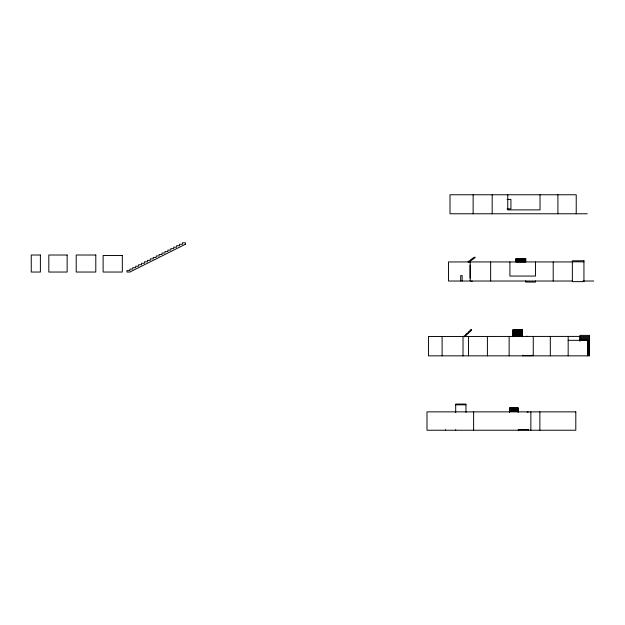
<?xml version="1.0" encoding="UTF-8"?>
<svg xmlns="http://www.w3.org/2000/svg" width="625" height="625" viewBox="0 0 625 625"><rect width="100%" height="100%" fill="white"/><g stroke="black" fill="none" stroke-linecap="round" stroke-linejoin="round"><path stroke-width="0.94" d="M464.68 336.789L471.562 330.18L471.562 329.445L470.797 329.445L470.797 330.18L470.039 330.18L470.039 330.906L468.523 331.641L467.758 333.102L466.242 333.828L466.242 334.562L465.477 334.562L465.477 335.297L463.961 336.023L463.961 336.758M468.789 262.156L475.031 257.742L475.031 257.133L473.312 257.742L472.445 258.961L471.586 258.961L471.586 259.57L470.719 259.57L469.859 260.789L468.133 261.398L468.133 262.008M507.086 199.414L510.93 199.414L510.93 208.867L507.086 208.867M587.258 213.773L450.008 213.773L450.008 194.766L576.227 194.766L576.227 213.773M515.859 259.094L525.711 259.094M515.859 259.688L525.711 259.688M515.859 260.273L525.711 260.273M515.859 260.859L525.711 260.859M515.859 261.453L525.711 261.453M572.359 261.828L583.938 261.828M572.359 261.938L448.508 261.938L448.508 281.023L572.359 281.023M583.055 281.023L593.75 281.023M471.266 281.516L471.977 281.516L471.977 280.906M512.875 330.242L522.477 330.242M512.875 330.977L522.477 330.977M512.875 331.711L522.477 331.711M512.875 332.438L522.477 332.438M512.875 333.172L522.477 333.172M512.875 333.898L522.477 333.898M512.875 334.633L522.477 334.633M512.875 335.359L522.477 335.359M512.875 336.094L522.477 336.094M526.445 336.312L527.484 336.312M589.539 336.406L428.453 336.484L428.453 355.844L589.539 355.844L589.539 335.383L579.938 335.383L579.938 341.32M579.938 337.43L589.539 337.43M579.938 338.453L589.539 338.453M579.938 339.477L589.539 339.477M568.172 340.32L587.672 340.32L587.672 355.844M579.938 340.492L589.539 340.492M587.617 341.516L589.539 341.516M587.617 342.539L589.539 342.539M587.617 343.562L589.539 343.562M587.617 344.586L589.539 344.586M587.617 345.609L589.539 345.609M587.617 346.633L589.539 346.633M587.617 347.656L589.539 347.656M587.617 348.68L589.539 348.68M587.617 349.703L589.539 349.703M587.617 350.727L589.539 350.727M587.617 351.75L589.539 351.75M587.617 352.773L589.539 352.773M587.617 353.797L589.539 353.797M587.617 354.82L589.539 354.82M455.695 404.82L465.961 404.82M509.492 408.273L518.25 408.273M509.492 408.859L518.25 408.859M509.492 409.445L518.25 409.445M509.492 410.031L518.25 410.031M509.492 410.625L518.25 410.625M509.492 411.211L518.25 411.211M527.055 412.109L528.242 412.109M568.172 336.484L568.172 355.844M557.906 194.766L557.906 213.773M553.211 261.938L553.211 281.023M550.32 336.484L550.32 355.844M540.023 194.766L540.023 209.891L507.766 209.891L507.766 194.766M539.875 411.867L539.875 430.234M535.57 280.891L535.57 282.062L525.711 282.062L525.711 280.891M535.492 261.938L535.492 276.055L509.906 276.055L509.906 261.938M533.266 336.484L533.266 355.844M532.078 355.102L532.078 355.68L522.477 355.68L522.477 355.102M530.852 411.867L530.852 430.234M528.516 430.234L528.516 429.695L518.25 429.695L518.25 430.234M522.477 336.82L522.477 329.516L512.875 329.516L512.875 336.82M518.25 412.383L518.25 407.688L509.492 407.688L509.492 412.383M509.141 336.484L509.141 355.844M492.172 194.766L492.172 213.773M490.648 261.938L490.648 281.023M487.406 336.484L487.406 355.844M473.617 411.867L473.617 430.234M473.133 194.766L473.133 213.773M470.195 261.938L470.195 281.023M470.109 265.109L470.109 278.117M468.469 336.484L468.469 355.844M465.961 412.461L465.961 404.063L455.695 404.063L455.695 412.461M463.023 336.484L463.023 355.844M462.148 281.023L462.148 275.578L460.687 275.578L460.687 281.023M455.695 429.68L455.695 430.234M445.43 429.68L445.43 430.234M442.109 336.484L442.109 355.844M185.414 244.266L129.867 272.039L126.945 272.039L126.945 270.578L129.867 270.578L129.867 269.117L132.789 269.117L132.789 267.656L135.711 267.656L135.711 266.195L138.641 266.195L138.641 264.734L141.562 264.734L141.562 263.273L144.484 263.273L144.484 261.812L147.406 261.812L147.406 260.352L150.328 260.352L150.328 258.883L153.258 258.883L153.258 257.422L156.18 257.422L156.18 255.961L159.102 255.961L159.102 254.5L162.023 254.5L162.023 253.039L164.945 253.039L164.945 251.578L167.875 251.578L167.875 250.117L170.797 250.117L170.797 248.656L173.719 248.656L173.719 247.195L176.641 247.195L176.641 245.734L179.562 245.734L179.562 244.266L182.492 244.266L182.492 242.805L185.414 242.805L185.414 244.266M40.391 255.016L31.25 255.016L31.25 272.039L40.391 272.039L40.391 255.016M67.133 255.016L48.812 255.016L48.812 272.039L67.133 272.039L67.133 255.016M95.797 255.016L76.211 255.016L76.211 272.039L95.797 272.039L95.797 255.016M122.32 255.477L103.125 255.477L103.125 272.039L122.32 272.039L122.32 255.477M525.711 258.508L515.859 258.508L515.859 262.039L525.711 262.039L525.711 258.508M583.938 260.789L572.359 260.789L572.359 281.633L583.938 281.633L583.938 260.789M575.805 411.867L426.992 411.867L426.992 430.234L575.805 430.234L575.805 411.867"/></g></svg>
